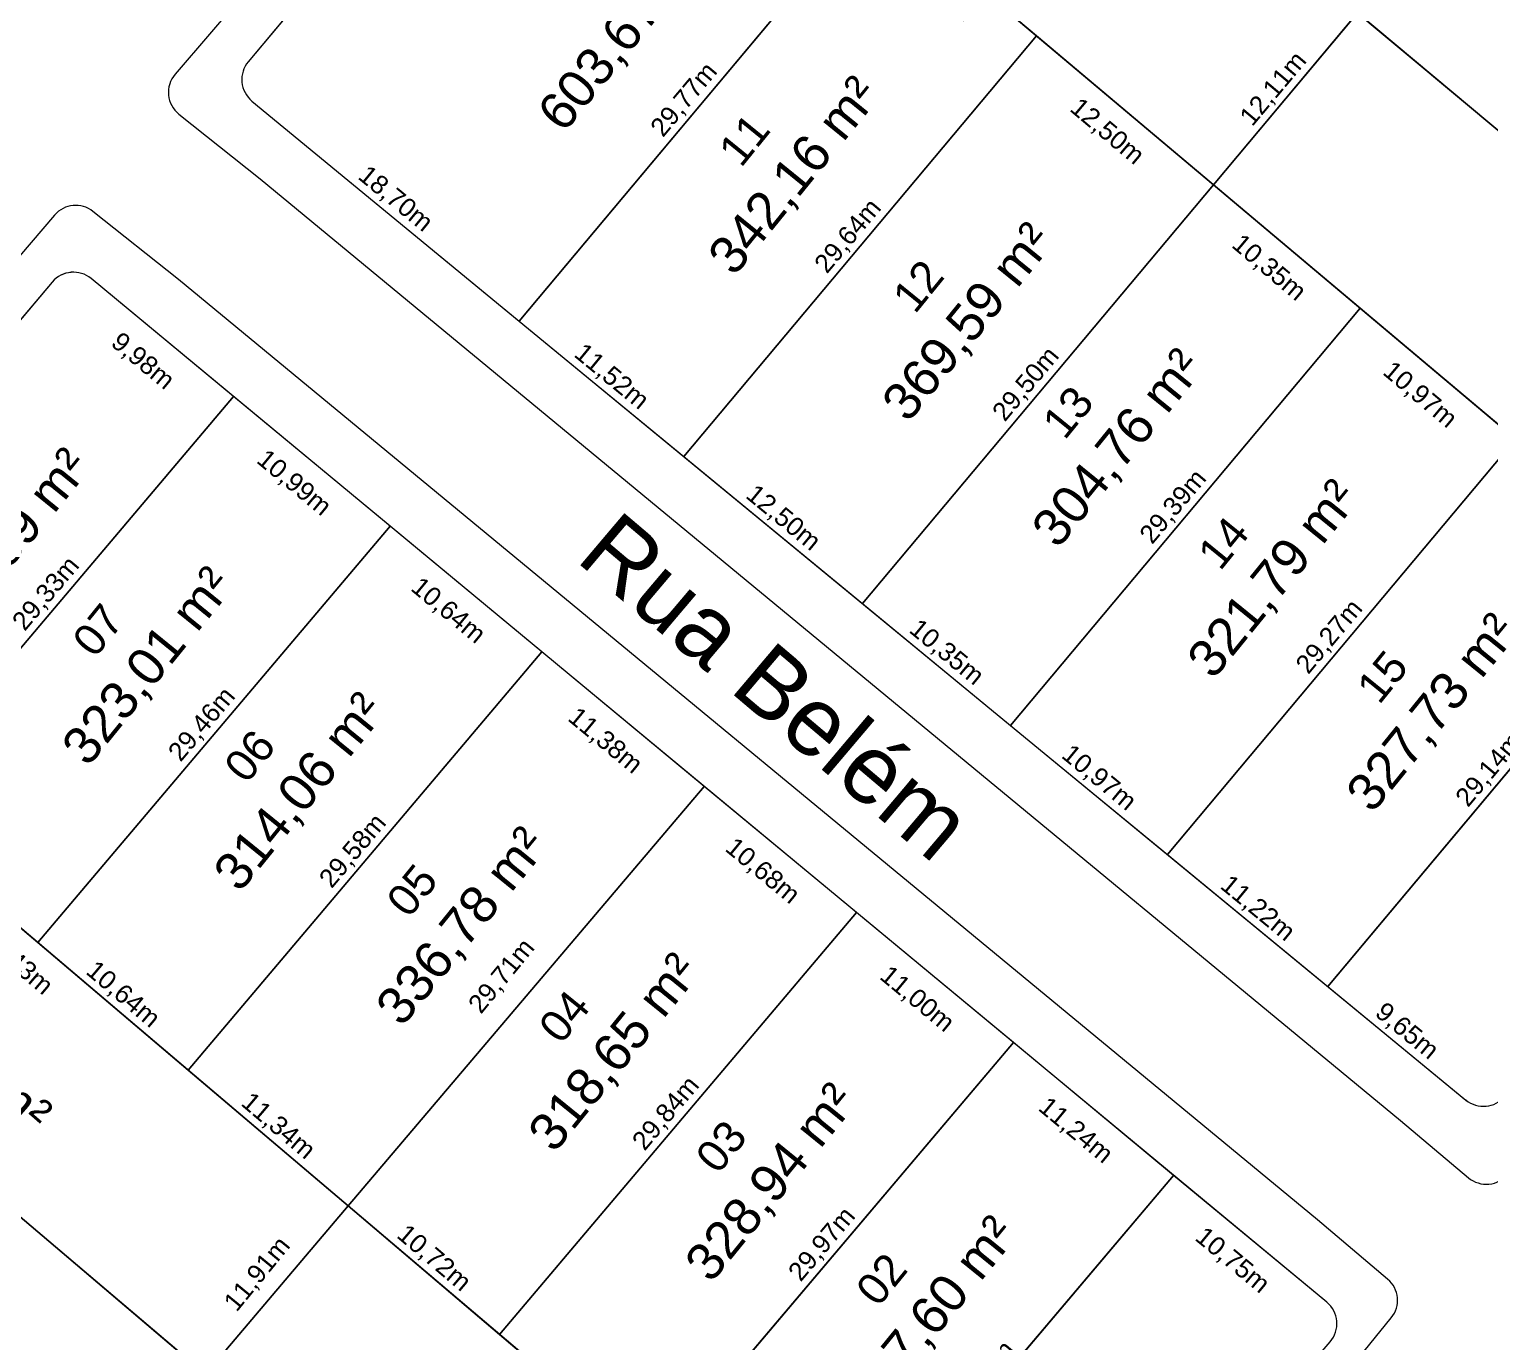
# Model space of a CAD drawing. Header units: metres. Extents: x 3808 to 8215, y 2374 to 6187.
# Drawn here: x 5386 to 5464.9, y 3053.1 to 3124 of the extents above; entities that cross this region are included whole.
import ezdxf

# ---------------------------------------------------------------- set-up
doc = ezdxf.new("R2010")
doc.units = ezdxf.units.M
for name, color, linetype in [('Areas Lotes', 1, 'Continuous'), ('Calçada', 8, 'Continuous'), ('COTAS', 7, 'Continuous'), ('Lote', 7, 'Continuous'), ('Nome das Ruas', 7, 'Continuous'), ('Nº Lote', 7, 'Continuous'), ('quadras', 7, 'Continuous')]:
    doc.layers.add(name, color=color, linetype=linetype)
doc.styles.add('Arial', font='arial.ttf')
doc.dimstyles.new('Copy(2) of ISO-25', dxfattribs={"dimtxt": 1, "dimasz": 2.5, "dimexe": 1.25, "dimexo": 0.625, "dimgap": 0.2, "dimtad": 1, "dimtoh": 1, "dimlfac": 1, "dimzin": 1, "dimtxsty": 'Arial', "dimblk": 'NONE', "dimcen": 0, "dimse1": 1, "dimse2": 1, "dimsd1": 1, "dimsd2": 1, "dimclrt": 256, "dimaunit": 1, "dimadec": 3, "dimazin": 0, "dimtfac": 1, "dimtmove": 0, "dimatfit": 3, "dimldrblk": 'NONE', "dimfxl": 1, "dimtolj": 1, "dimtzin": 0, "dimarcsym": 0})

# ---------------------------------------------------------------- blocks, each defined once
blk = doc.blocks.new('*D1569')
at = {"layer": 'Defpoints', "color": 0, "linetype": 'Continuous', "transparency": 16777216}
for p in [(5398.056, 3120.103), (5412.495, 3108.224), (5412.495, 3108.224)]:
    blk.add_point(p, dxfattribs=at)
at = {"layer": 'COTAS', "linetype": 'Continuous', "lineweight": 5, "transparency": 16777216, "insert": (5405.784, 3114.782), "char_height": 1, "attachment_point": 5, "rotation": 320.55838, "style": 'Arial'}
blk.add_mtext('\\A1;18,70m', dxfattribs=at)
blk = doc.blocks.new('_None')
blk = doc.blocks.new('*D1570')
at = {"layer": 'Defpoints', "color": 0, "linetype": 'Continuous', "transparency": 16777216}
for p in [(5412.495, 3108.224), (5421.391, 3100.906), (5421.391, 3100.906)]:
    blk.add_point(p, dxfattribs=at)
at = {"layer": 'COTAS', "linetype": 'Continuous', "lineweight": 5, "transparency": 16777216, "insert": (5417.452, 3105.184), "char_height": 1, "attachment_point": 5, "rotation": 320.55838, "style": 'Arial'}
blk.add_mtext('\\A1;11,52m', dxfattribs=at)
blk = doc.blocks.new('*D1571')
at = {"layer": 'Defpoints', "color": 0, "linetype": 'Continuous', "transparency": 16777216}
for p in [(5421.391, 3100.906), (5431.044, 3092.966), (5431.044, 3092.966)]:
    blk.add_point(p, dxfattribs=at)
at = {"layer": 'COTAS', "linetype": 'Continuous', "lineweight": 5, "transparency": 16777216, "insert": (5426.726, 3097.555), "char_height": 1, "attachment_point": 5, "rotation": 320.55838, "style": 'Arial'}
blk.add_mtext('\\A1;12,50m', dxfattribs=at)
blk = doc.blocks.new('*D1572')
at = {"layer": 'Defpoints', "color": 0, "linetype": 'Continuous', "transparency": 16777216}
for p in [(5431.044, 3092.966), (5439.037, 3086.39), (5439.037, 3086.39)]:
    blk.add_point(p, dxfattribs=at)
at = {"layer": 'COTAS', "linetype": 'Continuous', "lineweight": 5, "transparency": 16777216, "insert": (5435.549, 3090.297), "char_height": 1, "attachment_point": 5, "rotation": 320.55838, "style": 'Arial'}
blk.add_mtext('\\A1;10,35m', dxfattribs=at)
blk = doc.blocks.new('*D1573')
at = {"layer": 'Defpoints', "color": 0, "linetype": 'Continuous', "transparency": 16777216}
for p in [(5439.037, 3086.39), (5447.511, 3079.419), (5447.511, 3079.419)]:
    blk.add_point(p, dxfattribs=at)
at = {"layer": 'COTAS', "linetype": 'Continuous', "lineweight": 5, "transparency": 16777216, "insert": (5443.783, 3083.523), "char_height": 1, "attachment_point": 5, "rotation": 320.55838, "style": 'Arial'}
blk.add_mtext('\\A1;10,97m', dxfattribs=at)
blk = doc.blocks.new('*D1574')
at = {"layer": 'Defpoints', "color": 0, "linetype": 'Continuous', "transparency": 16777216}
for p in [(5447.511, 3079.419), (5456.178, 3072.29), (5456.178, 3072.29)]:
    blk.add_point(p, dxfattribs=at)
at = {"layer": 'COTAS', "linetype": 'Continuous', "lineweight": 5, "transparency": 16777216, "insert": (5452.354, 3076.473), "char_height": 1, "attachment_point": 5, "rotation": 320.55838, "style": 'Arial'}
blk.add_mtext('\\A1;11,22m', dxfattribs=at)
blk = doc.blocks.new('*D1575')
at = {"layer": 'Defpoints', "color": 0, "linetype": 'Continuous', "transparency": 16777216}
for p in [(5456.178, 3072.29), (5463.629, 3066.16), (5463.629, 3066.16)]:
    blk.add_point(p, dxfattribs=at)
at = {"layer": 'COTAS', "linetype": 'Continuous', "lineweight": 5, "transparency": 16777216, "insert": (5460.412, 3069.844), "char_height": 1, "attachment_point": 5, "rotation": 320.55838, "style": 'Arial'}
blk.add_mtext('\\A1;9,65m', dxfattribs=at)
blk = doc.blocks.new('*D1583')
at = {"layer": 'Defpoints', "color": 0, "linetype": 'Continuous', "transparency": 16777216}
for p in [(5416.135, 3144.065), (5417.985, 3142.516), (5397.858, 3122.224)]:
    blk.add_point(p, dxfattribs=at)
at = {"layer": 'COTAS', "linetype": 'Continuous', "lineweight": 5, "transparency": 16777216, "insert": (5408.233, 3132.11), "char_height": 1, "attachment_point": 5, "rotation": 50.07783, "style": 'Arial'}
blk.add_mtext('\\A1;28,48m', dxfattribs=at)
blk = doc.blocks.new('*D1594')
at = {"layer": 'Defpoints', "color": 0, "linetype": 'Continuous', "transparency": 16777216}
for p in [(5431.616, 3131.04), (5431.616, 3131.04), (5412.495, 3108.224)]:
    blk.add_point(p, dxfattribs=at)
at = {"layer": 'COTAS', "linetype": 'Continuous', "lineweight": 5, "transparency": 16777216, "insert": (5421.442, 3120.147), "char_height": 1, "attachment_point": 5, "rotation": 50.03516, "style": 'Arial'}
blk.add_mtext('\\A1;29,77m', dxfattribs=at)
blk = doc.blocks.new('*D1595')
at = {"layer": 'Defpoints', "color": 0, "linetype": 'Continuous', "transparency": 16777216}
for p in [(5440.43, 3123.624), (5440.43, 3123.624), (5421.391, 3100.906)]:
    blk.add_point(p, dxfattribs=at)
at = {"layer": 'COTAS', "linetype": 'Continuous', "lineweight": 5, "transparency": 16777216, "insert": (5430.297, 3112.78), "char_height": 1, "attachment_point": 5, "rotation": 50.03516, "style": 'Arial'}
blk.add_mtext('\\A1;29,64m', dxfattribs=at)
blk = doc.blocks.new('*D1596')
at = {"layer": 'Defpoints', "color": 0, "linetype": 'Continuous', "transparency": 16777216}
for p in [(5449.994, 3115.578), (5449.994, 3115.578), (5431.044, 3092.966)]:
    blk.add_point(p, dxfattribs=at)
at = {"layer": 'COTAS', "linetype": 'Continuous', "lineweight": 5, "transparency": 16777216, "insert": (5439.905, 3104.786), "char_height": 1, "attachment_point": 5, "rotation": 50.03521, "style": 'Arial'}
blk.add_mtext('\\A1;29,50m', dxfattribs=at)
blk = doc.blocks.new('*D1597')
at = {"layer": 'Defpoints', "color": 0, "linetype": 'Continuous', "transparency": 16777216}
for p in [(5457.772, 3124.859), (5457.772, 3124.859), (5449.994, 3115.578)]:
    blk.add_point(p, dxfattribs=at)
at = {"layer": 'COTAS', "linetype": 'Continuous', "lineweight": 5, "transparency": 16777216, "insert": (5453.269, 3120.733), "char_height": 1, "attachment_point": 5, "rotation": 50.03521, "style": 'Arial'}
blk.add_mtext('\\A1;12,11m', dxfattribs=at)
blk = doc.blocks.new('*D1602')
at = {"layer": 'Defpoints', "color": 0, "linetype": 'Continuous', "transparency": 16777216}
for p in [(5457.914, 3108.914), (5457.914, 3108.914), (5439.037, 3086.39)]:
    blk.add_point(p, dxfattribs=at)
at = {"layer": 'COTAS', "linetype": 'Continuous', "lineweight": 5, "transparency": 16777216, "insert": (5447.862, 3098.167), "char_height": 1, "attachment_point": 5, "rotation": 50.03516, "style": 'Arial'}
blk.add_mtext('\\A1;29,39m', dxfattribs=at)
blk = doc.blocks.new('*D1603')
at = {"layer": 'Defpoints', "color": 0, "linetype": 'Continuous', "transparency": 16777216}
for p in [(5466.31, 3101.85), (5466.31, 3101.85), (5447.511, 3079.419)]:
    blk.add_point(p, dxfattribs=at)
at = {"layer": 'COTAS', "linetype": 'Continuous', "lineweight": 5, "transparency": 16777216, "insert": (5456.297, 3091.149), "char_height": 1, "attachment_point": 5, "rotation": 50.03516, "style": 'Arial'}
blk.add_mtext('\\A1;29,27m', dxfattribs=at)
blk = doc.blocks.new('*D1604')
at = {"layer": 'Defpoints', "color": 0, "linetype": 'Continuous', "transparency": 16777216}
for p in [(5474.897, 3094.626), (5474.897, 3094.626), (5456.178, 3072.29)]:
    blk.add_point(p, dxfattribs=at)
at = {"layer": 'COTAS', "linetype": 'Continuous', "lineweight": 5, "transparency": 16777216, "insert": (5464.924, 3083.972), "char_height": 1, "attachment_point": 5, "rotation": 50.03516, "style": 'Arial'}
blk.add_mtext('\\A1;29,14m', dxfattribs=at)
blk = doc.blocks.new('*D1606')
at = {"layer": 'Defpoints', "color": 0, "linetype": 'Continuous', "transparency": 16777216}
for p in [(5431.616, 3131.04), (5440.43, 3123.624), (5438.922, 3121.831)]:
    blk.add_point(p, dxfattribs=at)
at = {"layer": 'COTAS', "linetype": 'Continuous', "lineweight": 5, "transparency": 16777216, "insert": (5435.03, 3126.152), "char_height": 1, "attachment_point": 5, "rotation": 319.92475, "style": 'Arial'}
blk.add_mtext('\\A1;11,52m', dxfattribs=at)
blk = doc.blocks.new('*D1607')
at = {"layer": 'Defpoints', "color": 0, "linetype": 'Continuous', "transparency": 16777216}
for p in [(5440.43, 3123.624), (5449.994, 3115.578), (5448.486, 3113.785)]:
    blk.add_point(p, dxfattribs=at)
at = {"layer": 'COTAS', "linetype": 'Continuous', "lineweight": 5, "transparency": 16777216, "insert": (5444.219, 3118.421), "char_height": 1, "attachment_point": 5, "rotation": 319.92475, "style": 'Arial'}
blk.add_mtext('\\A1;12,50m', dxfattribs=at)
blk = doc.blocks.new('*D1608')
at = {"layer": 'Defpoints', "color": 0, "linetype": 'Continuous', "transparency": 16777216}
for p in [(5449.994, 3115.578), (5457.914, 3108.914), (5456.405, 3107.122)]:
    blk.add_point(p, dxfattribs=at)
at = {"layer": 'COTAS', "linetype": 'Continuous', "lineweight": 5, "transparency": 16777216, "insert": (5452.961, 3111.066), "char_height": 1, "attachment_point": 5, "rotation": 319.92475, "style": 'Arial'}
blk.add_mtext('\\A1;10,35m', dxfattribs=at)
blk = doc.blocks.new('*D1609')
at = {"layer": 'Defpoints', "color": 0, "linetype": 'Continuous', "transparency": 16777216}
for p in [(5457.914, 3108.914), (5466.31, 3101.85), (5464.802, 3100.058)]:
    blk.add_point(p, dxfattribs=at)
at = {"layer": 'COTAS', "linetype": 'Continuous', "lineweight": 5, "transparency": 16777216, "insert": (5461.119, 3104.203), "char_height": 1, "attachment_point": 5, "rotation": 319.92475, "style": 'Arial'}
blk.add_mtext('\\A1;10,97m', dxfattribs=at)
blk = doc.blocks.new('*D1612')
at = {"layer": 'Defpoints', "color": 0, "linetype": 'Continuous', "transparency": 16777216}
for p in [(5416.135, 3144.065), (5449.994, 3115.578), (5449.994, 3115.578)]:
    blk.add_point(p, dxfattribs=at)
at = {"layer": 'COTAS', "linetype": 'Continuous', "lineweight": 5, "transparency": 16777216, "insert": (5433.58, 3130.434), "char_height": 1, "attachment_point": 5, "rotation": 319.92475, "style": 'Arial'}
blk.add_mtext('\\A1;44,25m', dxfattribs=at)
blk = doc.blocks.new('*D1613')
at = {"layer": 'Defpoints', "color": 0, "linetype": 'Continuous', "transparency": 16777216}
for p in [(5449.994, 3115.578), (5483.511, 3087.378), (5483.511, 3087.378)]:
    blk.add_point(p, dxfattribs=at)
at = {"layer": 'COTAS', "linetype": 'Continuous', "lineweight": 5, "transparency": 16777216, "insert": (5467.268, 3102.091), "char_height": 1, "attachment_point": 5, "rotation": 319.92475, "style": 'Arial'}
blk.add_mtext('\\A1;43,80m', dxfattribs=at)
blk = doc.blocks.new('*D1615')
at = {"layer": 'Defpoints', "color": 0, "linetype": 'Continuous', "transparency": 16777216}
for p in [(5457.772, 3124.859), (5491.425, 3096.736), (5491.425, 3096.736)]:
    blk.add_point(p, dxfattribs=at)
at = {"layer": 'COTAS', "linetype": 'Continuous', "lineweight": 5, "transparency": 16777216, "insert": (5475.112, 3111.412), "char_height": 1, "attachment_point": 5, "rotation": 320.11617, "style": 'Arial'}
blk.add_mtext('\\A1;43,86m', dxfattribs=at)
blk = doc.blocks.new('*D2081')
at = {"layer": 'Defpoints', "color": 0, "linetype": 'Continuous', "transparency": 16777216}
for p in [(5387.276, 3110.327), (5389.317, 3108.599), (5369.372, 3089.177)]:
    blk.add_point(p, dxfattribs=at)
at = {"layer": 'COTAS', "linetype": 'Continuous', "lineweight": 5, "transparency": 16777216, "insert": (5379.754, 3098.542), "char_height": 1, "attachment_point": 5, "rotation": 49.75135, "style": 'Arial'}
blk.add_mtext('\\A1;27,71m', dxfattribs=at)
blk = doc.blocks.new('*D2082')
at = {"layer": 'Defpoints', "color": 0, "linetype": 'Continuous', "transparency": 16777216}
for p in [(5389.377, 3110.513), (5397.062, 3104.149), (5395.463, 3102.219)]:
    blk.add_point(p, dxfattribs=at)
at = {"layer": 'COTAS', "linetype": 'Continuous', "lineweight": 5, "transparency": 16777216, "insert": (5392.132, 3106.018), "char_height": 1, "attachment_point": 5, "rotation": 320.36796, "style": 'Arial'}
blk.add_mtext('\\A1;9,98m', dxfattribs=at)
blk = doc.blocks.new('*D2083')
at = {"layer": 'Defpoints', "color": 0, "linetype": 'Continuous', "transparency": 16777216}
for p in [(5397.062, 3104.149), (5405.526, 3097.139), (5404.023, 3095.324)]:
    blk.add_point(p, dxfattribs=at)
at = {"layer": 'COTAS', "linetype": 'Continuous', "lineweight": 5, "transparency": 16777216, "insert": (5400.302, 3099.446), "char_height": 1, "attachment_point": 5, "rotation": 320.36796, "style": 'Arial'}
blk.add_mtext('\\A1;10,99m', dxfattribs=at)
blk = doc.blocks.new('*D2084')
at = {"layer": 'Defpoints', "color": 0, "linetype": 'Continuous', "transparency": 16777216}
for p in [(5405.526, 3097.139), (5413.72, 3090.352), (5412.218, 3088.538)]:
    blk.add_point(p, dxfattribs=at)
at = {"layer": 'COTAS', "linetype": 'Continuous', "lineweight": 5, "transparency": 16777216, "insert": (5408.631, 3092.548), "char_height": 1, "attachment_point": 5, "rotation": 320.36796, "style": 'Arial'}
blk.add_mtext('\\A1;10,64m', dxfattribs=at)
blk = doc.blocks.new('*D2085')
at = {"layer": 'Defpoints', "color": 0, "linetype": 'Continuous', "transparency": 16777216}
for p in [(5413.72, 3090.352), (5422.487, 3083.091), (5420.984, 3081.277)]:
    blk.add_point(p, dxfattribs=at)
at = {"layer": 'COTAS', "linetype": 'Continuous', "lineweight": 5, "transparency": 16777216, "insert": (5417.112, 3085.524), "char_height": 1, "attachment_point": 5, "rotation": 320.36796, "style": 'Arial'}
blk.add_mtext('\\A1;11,38m', dxfattribs=at)
blk = doc.blocks.new('*D2086')
at = {"layer": 'Defpoints', "color": 0, "linetype": 'Continuous', "transparency": 16777216}
for p in [(5422.487, 3083.091), (5430.712, 3076.28), (5429.209, 3074.465)]:
    blk.add_point(p, dxfattribs=at)
at = {"layer": 'COTAS', "linetype": 'Continuous', "lineweight": 5, "transparency": 16777216, "insert": (5425.608, 3078.488), "char_height": 1, "attachment_point": 5, "rotation": 320.36796, "style": 'Arial'}
blk.add_mtext('\\A1;10,68m', dxfattribs=at)
blk = doc.blocks.new('*D2087')
at = {"layer": 'Defpoints', "color": 0, "linetype": 'Continuous', "transparency": 16777216}
for p in [(5430.712, 3076.28), (5439.184, 3069.263), (5437.681, 3067.448)]:
    blk.add_point(p, dxfattribs=at)
at = {"layer": 'COTAS', "linetype": 'Continuous', "lineweight": 5, "transparency": 16777216, "insert": (5433.956, 3071.574), "char_height": 1, "attachment_point": 5, "rotation": 320.36796, "style": 'Arial'}
blk.add_mtext('\\A1;11,00m', dxfattribs=at)
blk = doc.blocks.new('*D2088')
at = {"layer": 'Defpoints', "color": 0, "linetype": 'Continuous', "transparency": 16777216}
for p in [(5439.184, 3069.263), (5447.841, 3062.092), (5446.339, 3060.278)]:
    blk.add_point(p, dxfattribs=at)
at = {"layer": 'COTAS', "linetype": 'Continuous', "lineweight": 5, "transparency": 16777216, "insert": (5442.521, 3064.48), "char_height": 1, "attachment_point": 5, "rotation": 320.36796, "style": 'Arial'}
blk.add_mtext('\\A1;11,24m', dxfattribs=at)
blk = doc.blocks.new('*D2089')
at = {"layer": 'Defpoints', "color": 0, "linetype": 'Continuous', "transparency": 16777216}
for p in [(5447.841, 3062.092), (5456.118, 3055.237), (5454.616, 3053.423)]:
    blk.add_point(p, dxfattribs=at)
at = {"layer": 'COTAS', "linetype": 'Continuous', "lineweight": 5, "transparency": 16777216, "insert": (5450.988, 3057.467), "char_height": 1, "attachment_point": 5, "rotation": 320.36796, "style": 'Arial'}
blk.add_mtext('\\A1;10,75m', dxfattribs=at)
blk = doc.blocks.new('*D2098')
at = {"layer": 'Defpoints', "color": 0, "linetype": 'Continuous', "transparency": 16777216}
for p in [(5402.786, 3060.825), (5403.253, 3060.442), (5395.542, 3051.361)]:
    blk.add_point(p, dxfattribs=at)
at = {"layer": 'COTAS', "linetype": 'Continuous', "lineweight": 5, "transparency": 16777216, "insert": (5398.389, 3056.729), "char_height": 1, "attachment_point": 5, "rotation": 50.63501, "style": 'Arial'}
blk.add_mtext('\\A1;11,91m', dxfattribs=at)
blk = doc.blocks.new('*D2099')
at = {"layer": 'Defpoints', "color": 0, "linetype": 'Continuous', "transparency": 16777216}
for p in [(5421.63, 3083.795), (5422.487, 3083.091), (5403.253, 3060.442)]:
    blk.add_point(p, dxfattribs=at)
at = {"layer": 'COTAS', "linetype": 'Continuous', "lineweight": 5, "transparency": 16777216, "insert": (5411.589, 3072.818), "char_height": 1, "attachment_point": 5, "rotation": 50.63501, "style": 'Arial'}
blk.add_mtext('\\A1;29,71m', dxfattribs=at)
blk = doc.blocks.new('*D2110')
at = {"layer": 'Defpoints', "color": 0, "linetype": 'Continuous', "transparency": 16777216}
for p in [(5353.983, 3070.999), (5387.831, 3042.281), (5387.831, 3042.281)]:
    blk.add_point(p, dxfattribs=at)
at = {"layer": 'COTAS', "linetype": 'Continuous', "lineweight": 5, "transparency": 16777216, "insert": (5371.425, 3057.251), "char_height": 1, "attachment_point": 5, "rotation": 319.68693, "style": 'Arial'}
blk.add_mtext('\\A1;44,39m', dxfattribs=at)
blk = doc.blocks.new('*D2112')
at = {"layer": 'Defpoints', "color": 0, "linetype": 'Continuous', "transparency": 16777216}
for p in [(5361.678, 3080.088), (5395.542, 3051.361), (5395.542, 3051.361)]:
    blk.add_point(p, dxfattribs=at)
at = {"layer": 'COTAS', "linetype": 'Continuous', "lineweight": 5, "transparency": 16777216, "insert": (5379.128, 3066.335), "char_height": 1, "attachment_point": 5, "rotation": 319.6924, "style": 'Arial'}
blk.add_mtext('\\A1;44,41m', dxfattribs=at)
blk = doc.blocks.new('*D2114')
at = {"layer": 'Defpoints', "color": 0, "linetype": 'Continuous', "transparency": 16777216}
for p in [(5369.372, 3089.177), (5403.253, 3060.442), (5401.702, 3058.613)]:
    blk.add_point(p, dxfattribs=at)
at = {"layer": 'COTAS', "linetype": 'Continuous', "lineweight": 5, "transparency": 16777216, "insert": (5385.28, 3073.592), "char_height": 1, "attachment_point": 5, "rotation": 319.69787, "style": 'Arial'}
blk.add_mtext('\\A1;44,43m', dxfattribs=at)
blk = doc.blocks.new('*D2115')
at = {"layer": 'Defpoints', "color": 0, "linetype": 'Continuous', "transparency": 16777216}
for p in [(5403.253, 3060.442), (5437.595, 3031.315), (5436.08, 3029.528)]:
    blk.add_point(p, dxfattribs=at)
at = {"layer": 'COTAS', "linetype": 'Continuous', "lineweight": 5, "transparency": 16777216, "insert": (5419.427, 3044.702), "char_height": 1, "attachment_point": 5, "rotation": 319.69787, "style": 'Arial'}
blk.add_mtext('\\A1;45,03m', dxfattribs=at)
blk = doc.blocks.new('*D2117')
at = {"layer": 'Defpoints', "color": 0, "linetype": 'Continuous', "transparency": 16777216}
for p in [(5378.112, 3081.764), (5386.494, 3074.656), (5386.494, 3074.656)]:
    blk.add_point(p, dxfattribs=at)
at = {"layer": 'COTAS', "linetype": 'Continuous', "lineweight": 5, "transparency": 16777216, "insert": (5382.821, 3078.821), "char_height": 1, "attachment_point": 5, "rotation": 319.69787, "style": 'Arial'}
blk.add_mtext('\\A1;10,99m', dxfattribs=at)
blk = doc.blocks.new('*D2118')
at = {"layer": 'Defpoints', "color": 0, "linetype": 'Continuous', "transparency": 16777216}
for p in [(5386.494, 3074.656), (5394.608, 3067.774), (5394.608, 3067.774)]:
    blk.add_point(p, dxfattribs=at)
at = {"layer": 'COTAS', "linetype": 'Continuous', "lineweight": 5, "transparency": 16777216, "insert": (5391.069, 3071.826), "char_height": 1, "attachment_point": 5, "rotation": 319.69787, "style": 'Arial'}
blk.add_mtext('\\A1;10,64m', dxfattribs=at)
blk = doc.blocks.new('*D2119')
at = {"layer": 'Defpoints', "color": 0, "linetype": 'Continuous', "transparency": 16777216}
for p in [(5394.608, 3067.774), (5403.253, 3060.442), (5403.253, 3060.442)]:
    blk.add_point(p, dxfattribs=at)
at = {"layer": 'COTAS', "linetype": 'Continuous', "lineweight": 5, "transparency": 16777216, "insert": (5399.449, 3064.719), "char_height": 1, "attachment_point": 5, "rotation": 319.69787, "style": 'Arial'}
blk.add_mtext('\\A1;11,34m', dxfattribs=at)
blk = doc.blocks.new('*D2120')
at = {"layer": 'Defpoints', "color": 0, "linetype": 'Continuous', "transparency": 16777216}
for p in [(5403.253, 3060.442), (5411.432, 3053.505), (5411.432, 3053.505)]:
    blk.add_point(p, dxfattribs=at)
at = {"layer": 'COTAS', "linetype": 'Continuous', "lineweight": 5, "transparency": 16777216, "insert": (5407.861, 3057.584), "char_height": 1, "attachment_point": 5, "rotation": 319.69787, "style": 'Arial'}
blk.add_mtext('\\A1;10,72m', dxfattribs=at)
blk = doc.blocks.new('*D2121')
at = {"layer": 'Defpoints', "color": 0, "linetype": 'Continuous', "transparency": 16777216}
for p in [(5411.432, 3053.505), (5419.821, 3046.39), (5419.821, 3046.39)]:
    blk.add_point(p, dxfattribs=at)
at = {"layer": 'COTAS', "linetype": 'Continuous', "lineweight": 5, "transparency": 16777216, "insert": (5416.145, 3050.558), "char_height": 1, "attachment_point": 5, "rotation": 319.69787, "style": 'Arial'}
blk.add_mtext('\\A1;11,00m', dxfattribs=at)
blk = doc.blocks.new('*D2124')
at = {"layer": 'Defpoints', "color": 0, "linetype": 'Continuous', "transparency": 16777216}
for p in [(5397.062, 3104.149), (5397.062, 3104.149), (5378.112, 3081.764)]:
    blk.add_point(p, dxfattribs=at)
at = {"layer": 'COTAS', "linetype": 'Continuous', "lineweight": 5, "transparency": 16777216, "insert": (5386.976, 3093.474), "char_height": 1, "attachment_point": 5, "rotation": 49.75135, "style": 'Arial'}
blk.add_mtext('\\A1;29,33m', dxfattribs=at)
blk = doc.blocks.new('*D2125')
at = {"layer": 'Defpoints', "color": 0, "linetype": 'Continuous', "transparency": 16777216}
for p in [(5405.526, 3097.139), (5405.526, 3097.139), (5386.494, 3074.656)]:
    blk.add_point(p, dxfattribs=at)
at = {"layer": 'COTAS', "linetype": 'Continuous', "lineweight": 5, "transparency": 16777216, "insert": (5395.398, 3086.415), "char_height": 1, "attachment_point": 5, "rotation": 49.75135, "style": 'Arial'}
blk.add_mtext('\\A1;29,46m', dxfattribs=at)
blk = doc.blocks.new('*D2126')
at = {"layer": 'Defpoints', "color": 0, "linetype": 'Continuous', "transparency": 16777216}
for p in [(5413.72, 3090.352), (5413.72, 3090.352), (5394.608, 3067.774)]:
    blk.add_point(p, dxfattribs=at)
at = {"layer": 'COTAS', "linetype": 'Continuous', "lineweight": 5, "transparency": 16777216, "insert": (5403.553, 3079.581), "char_height": 1, "attachment_point": 5, "rotation": 49.75135, "style": 'Arial'}
blk.add_mtext('\\A1;29,58m', dxfattribs=at)
blk = doc.blocks.new('*D2127')
at = {"layer": 'Defpoints', "color": 0, "linetype": 'Continuous', "transparency": 16777216}
for p in [(5430.712, 3076.28), (5430.712, 3076.28), (5411.432, 3053.505)]:
    blk.add_point(p, dxfattribs=at)
at = {"layer": 'COTAS', "linetype": 'Continuous', "lineweight": 5, "transparency": 16777216, "insert": (5420.461, 3065.41), "char_height": 1, "attachment_point": 5, "rotation": 49.75135, "style": 'Arial'}
blk.add_mtext('\\A1;29,84m', dxfattribs=at)
blk = doc.blocks.new('*D2128')
at = {"layer": 'Defpoints', "color": 0, "linetype": 'Continuous', "transparency": 16777216}
for p in [(5439.184, 3069.263), (5439.184, 3069.263), (5419.821, 3046.39)]:
    blk.add_point(p, dxfattribs=at)
at = {"layer": 'COTAS', "linetype": 'Continuous', "lineweight": 5, "transparency": 16777216, "insert": (5428.891, 3058.344), "char_height": 1, "attachment_point": 5, "rotation": 49.75135, "style": 'Arial'}
blk.add_mtext('\\A1;29,97m', dxfattribs=at)
blk = doc.blocks.new('*D2129')
at = {"layer": 'Defpoints', "color": 0, "linetype": 'Continuous', "transparency": 16777216}
for p in [(5447.841, 3062.092), (5447.841, 3062.092), (5428.394, 3039.119)]:
    blk.add_point(p, dxfattribs=at)
at = {"layer": 'COTAS', "linetype": 'Continuous', "lineweight": 5, "transparency": 16777216, "insert": (5437.506, 3051.123), "char_height": 1, "attachment_point": 5, "rotation": 49.75135, "style": 'Arial'}
blk.add_mtext('\\A1;30,10m', dxfattribs=at)

msp = doc.modelspace()

# ---------------------------------------------------------------- linework, layer by layer
at = {"layer": 'Calçada', "linetype": 'Continuous', "lineweight": 5, "flags": 128}
for points in [[(5463.764, 3061.964, 0.419808), (5465.896, 3062.167), (5471.245, 3068.768), (5539.18, 3148.92), (5544.51, 3155.475, 0.409047), (5544.313, 3157.569), (5475.015, 3215.987, 0.416767), (5472.893, 3215.797), (5467.996, 3209.885), (5399.473, 3128.044), (5393.906, 3121.545, 0.424593), (5394.11, 3119.396), (5398.498, 3115.899), (5460.087, 3065.062), (5463.764, 3061.964)], [(5379.21, 2961.032, 0.415336), (5381.328, 2961.214), (5386.335, 2967.186), (5454.215, 3047.752), (5459.599, 3054.396, 0.408641), (5459.4, 3056.488), (5455.604, 3059.686), (5394.088, 3110.462), (5389.471, 3114.143, 0.403909), (5387.397, 3113.945), (5380.436, 3105.819), (5313.813, 3027.015), (5309.54, 3021.928, 0.411333), (5309.713, 3019.824), (5315.004, 3015.29), (5379.21, 2961.032)]]:
    msp.add_lwpolyline(points, format="xyb", dxfattribs=at)
at = {"layer": 'Lote', "linetype": 'Continuous', "lineweight": 5}
for p, q in [((5423.811, 3153.238), (5491.425, 3096.736)), ((5483.511, 3087.378), (5416.135, 3144.065)), ((5471.295, 3140.995), (5431.044, 3092.966)), ((5431.616, 3131.04), (5412.495, 3108.224)), ((5440.43, 3123.624), (5421.391, 3100.906)), ((5457.914, 3108.914), (5439.037, 3086.39)), ((5397.062, 3104.149), (5378.112, 3081.764)), ((5466.31, 3101.85), (5447.511, 3079.419)), ((5405.526, 3097.139), (5386.494, 3074.656)), ((5474.897, 3094.626), (5456.178, 3072.29)), ((5413.72, 3090.352), (5394.608, 3067.774)), ((5437.595, 3031.315), (5369.372, 3089.177)), ((5389.731, 3044.518), (5422.487, 3083.091)), ((5361.678, 3080.088), (5429.833, 3022.273)), ((5430.712, 3076.28), (5411.432, 3053.505)), ((5439.184, 3069.263), (5419.821, 3046.39)), ((5447.841, 3062.092), (5428.394, 3039.119))]:
    msp.add_line(p, q, dxfattribs=at)
at = {"layer": 'Lote', "linetype": 'Continuous', "lineweight": 5, "flags": 128}
for points in [[(5423.811, 3153.238), (5416.135, 3144.065), (5449.994, 3115.578), (5457.772, 3124.859)], [(5491.425, 3096.736), (5499.174, 3105.899), (5465.471, 3134.046), (5457.772, 3124.859)], [(5440.43, 3123.624), (5431.616, 3131.04), (5412.495, 3108.224), (5421.391, 3100.906)], [(5457.772, 3124.859), (5449.994, 3115.578), (5483.511, 3087.378), (5491.425, 3096.736)], [(5421.391, 3100.906), (5431.044, 3092.966), (5449.994, 3115.578), (5440.43, 3123.624)], [(5457.914, 3108.914), (5449.994, 3115.578), (5431.044, 3092.966), (5439.037, 3086.39)], [(5439.037, 3086.39), (5447.511, 3079.419), (5466.31, 3101.85), (5457.914, 3108.914)], [(5405.526, 3097.139), (5397.062, 3104.149), (5378.112, 3081.764), (5386.494, 3074.656)], [(5447.511, 3079.419), (5456.178, 3072.29), (5474.897, 3094.626), (5466.31, 3101.85)], [(5386.494, 3074.656), (5394.608, 3067.774), (5413.72, 3090.352), (5405.526, 3097.139)], [(5394.608, 3067.774), (5403.253, 3060.442), (5422.487, 3083.091), (5413.72, 3090.352)], [(5395.542, 3051.361), (5403.253, 3060.442), (5369.372, 3089.177), (5361.678, 3080.088)], [(5430.712, 3076.28), (5422.487, 3083.091), (5403.253, 3060.442), (5411.432, 3053.505)], [(5439.184, 3069.263), (5430.712, 3076.28), (5411.432, 3053.505), (5419.821, 3046.39)], [(5447.841, 3062.092), (5439.184, 3069.263), (5419.821, 3046.39), (5428.394, 3039.119)], [(5429.833, 3022.273), (5437.595, 3031.315), (5403.253, 3060.442), (5395.542, 3051.361)]]:
    msp.add_lwpolyline(points, close=True, dxfattribs=at)
for points in [[(5416.135, 3144.065), (5397.858, 3122.224, 0.416672), (5398.056, 3120.103), (5412.495, 3108.224), (5431.616, 3131.04)], [(5397.062, 3104.149), (5389.377, 3110.513, 0.411065), (5387.276, 3110.327), (5369.372, 3089.177), (5378.112, 3081.764)], [(5456.178, 3072.29), (5463.629, 3066.16, 0.410232), (5465.727, 3066.35), (5483.511, 3087.378), (5474.897, 3094.626)], [(5428.394, 3039.119), (5437.595, 3031.315), (5456.3, 3053.105, 0.419393), (5456.118, 3055.237), (5447.841, 3062.092)]]:
    msp.add_lwpolyline(points, format="xyb", close=True, dxfattribs=at)
msp.add_lwpolyline([(5389.731, 3044.518), (5395.542, 3051.361), (5361.678, 3080.088), (5353.983, 3070.999), (5385.668, 3044.115)], dxfattribs=at)
at = {"layer": 'quadras', "linetype": 'Continuous', "lineweight": 5}
for p, q in [((5472.954, 3211.967), (5397.858, 3122.224)), ((5398.056, 3120.103), (5463.629, 3066.16)), ((5387.276, 3110.327), (5312.337, 3021.802)), ((5456.118, 3055.237), (5389.377, 3110.513))]:
    msp.add_line(p, q, dxfattribs=at)
for centre, start, end in [((5399.009, 3121.261), 140.07783, 230.55838), ((5388.42, 3109.358), 50.36796, 139.75135), ((5464.582, 3067.319), 230.55838, 319.77847), ((5455.162, 3054.082), 319.35654, 50.36796)]:
    msp.add_arc(centre, 1.5, start, end, dxfattribs=at)

# ---------------------------------------------------------------- texts
at = {"layer": 'Areas Lotes', "color": 1, "lineweight": 5, "style": 'Arial'}
for s, rotation, p in [('603,67 m²', 50.94257, (5414.9, 3118.319)), ('342,16 m²', 50.94257, (5424.101, 3110.578)), ('369,59 m²', 50.94257, (5433.493, 3102.675)), ('304,76 m²', 50.94257, (5441.584, 3095.868)), ('334,89 m²', 50.94257, (5381.466, 3090.503)), ('321,79 m²', 50.94257, (5449.98, 3088.804)), ('323,01 m²', 50.94257, (5389.196, 3084.093)), ('327,73 m²', 50.94257, (5458.567, 3081.58)), ('314,06 m²', 50.94257, (5397.391, 3077.306)), ('336,78 m²', 50.94257, (5406.158, 3070.045)), ('529,04 m²', 318.90341, (5376.604, 3072.542)), ('318,65 m²', 50.94257, (5414.382, 3063.234)), ('328,94 m²', 50.94257, (5422.854, 3056.217)), ('337,60 m²', 50.94257, (5431.512, 3049.046))]:
    msp.add_text(s, height=2.0071, rotation=rotation, dxfattribs=at).set_placement(p)
at = {"layer": 'Nome das Ruas', "lineweight": 5, "style": 'Arial'}
msp.add_text('Rua Belém', height=3.6842, rotation=319.74403, dxfattribs=at).set_placement((5415.471, 3095.31, 190.804))
at = {"layer": 'Nº Lote', "lineweight": 5, "style": 'Arial'}
for s, p in [('11', (5424.471, 3116.453, 1.156)), ('12', (5433.864, 3108.55, 1.156)), ('13', (5441.954, 3101.743, 1.156)), ('14', (5450.351, 3094.679, 1.156)), ('07', (5389.567, 3089.968, 1.156)), ('15', (5458.938, 3087.454, 1.156)), ('06', (5397.761, 3083.181, 1.156)), ('05', (5406.528, 3075.92, 1.156)), ('04', (5414.752, 3069.108, 1.156)), ('03', (5423.225, 3062.092, 1.156)), ('02', (5431.882, 3054.921, 1.156))]:
    msp.add_text(s, height=1.706, rotation=50.94257, dxfattribs=at).set_placement(p)

# ---------------------------------------------------------------- dimensions: what is measured, and where the dimension line sits
at = {"layer": 'COTAS', "linetype": 'Continuous', "lineweight": 5}
for p1, p2, distance, picture, middle in [((5397.858, 3122.224), (5416.135, 3144.065), -2.413, '*D1583', (5408.233, 3132.11)), ((5416.135, 3144.065), (5449.994, 3115.578), 0, '*D1612', (5433.58, 3130.434)), ((5412.495, 3108.224), (5431.616, 3131.04), 0, '*D1594', (5421.442, 3120.147)), ((5457.772, 3124.859), (5491.425, 3096.736), 0, '*D1615', (5475.112, 3111.412)), ((5421.391, 3100.906), (5440.43, 3123.624), 0, '*D1595', (5430.297, 3112.78)), ((5398.056, 3120.103), (5412.495, 3108.224), 0, '*D1569', (5405.784, 3114.782)), ((5431.044, 3092.966), (5449.994, 3115.578), 0, '*D1596', (5439.905, 3104.786)), ((5449.994, 3115.578), (5483.511, 3087.378), 0, '*D1613', (5467.268, 3102.091)), ((5389.377, 3110.513), (5397.062, 3104.149), -2.506, '*D2082', (5392.132, 3106.018)), ((5439.037, 3086.39), (5457.914, 3108.914), 0, '*D1602', (5447.862, 3098.167)), ((5378.112, 3081.764), (5397.062, 3104.149), 0, '*D2124', (5386.976, 3093.474)), ((5397.062, 3104.149), (5405.526, 3097.139), -2.356, '*D2083', (5400.302, 3099.446)), ((5447.511, 3079.419), (5466.31, 3101.85), 0, '*D1603', (5456.297, 3091.149)), ((5386.494, 3074.656), (5405.526, 3097.139), 0, '*D2125', (5395.398, 3086.415)), ((5456.178, 3072.29), (5474.897, 3094.626), 0, '*D1604', (5464.924, 3083.972)), ((5394.608, 3067.774), (5413.72, 3090.352), 0, '*D2126', (5403.553, 3079.581)), ((5369.372, 3089.177), (5403.253, 3060.442), -2.398, '*D2114', (5385.28, 3073.592)), ((5361.678, 3080.088), (5395.542, 3051.361), 0, '*D2112', (5379.128, 3066.335)), ((5411.432, 3053.505), (5430.712, 3076.28), 0, '*D2127', (5420.461, 3065.41)), ((5353.983, 3070.999), (5387.831, 3042.281), 0, '*D2110', (5371.425, 3057.251)), ((5419.821, 3046.39), (5439.184, 3069.263), 0, '*D2128', (5428.891, 3058.344)), ((5428.394, 3039.119), (5447.841, 3062.092), 0, '*D2129', (5437.506, 3051.123)), ((5403.253, 3060.442), (5437.595, 3031.315), -2.343, '*D2115', (5419.427, 3044.702))]:
    dim = msp.add_aligned_dim(p1=p1, p2=p2, distance=distance, dimstyle='Copy(2) of ISO-25', override={"dimpost": 'm'}, dxfattribs=at)
    dim.commit()
    dim.dimension.update_dxf_attribs({"geometry": picture, "text_midpoint": middle})
for base, p1, p2, angle, picture, middle in [((5438.922, 3121.831), (5431.616, 3131.04), (5440.43, 3123.624), 139.92475, '*D1606', (5435.03, 3126.152)), ((5457.772, 3124.859), (5449.994, 3115.578), (5457.772, 3124.859), 230.03521, '*D1597', (5453.269, 3120.733)), ((5448.486, 3113.785), (5440.43, 3123.624), (5449.994, 3115.578), 139.92475, '*D1607', (5444.219, 3118.421)), ((5456.405, 3107.122), (5449.994, 3115.578), (5457.914, 3108.914), 139.92475, '*D1608', (5452.961, 3111.066)), ((5389.317, 3108.599), (5369.372, 3089.177), (5387.276, 3110.327), 229.75135, '*D2081', (5379.754, 3098.542)), ((5464.802, 3100.058), (5457.914, 3108.914), (5466.31, 3101.85), 139.92475, '*D1609', (5461.119, 3104.203)), ((5421.391, 3100.906), (5412.495, 3108.224), (5421.391, 3100.906), 140.55838, '*D1570', (5417.452, 3105.184)), ((5431.044, 3092.966), (5421.391, 3100.906), (5431.044, 3092.966), 140.55838, '*D1571', (5426.726, 3097.555)), ((5412.218, 3088.538), (5405.526, 3097.139), (5413.72, 3090.352), 140.36796, '*D2084', (5408.631, 3092.548)), ((5439.037, 3086.39), (5431.044, 3092.966), (5439.037, 3086.39), 140.55838, '*D1572', (5435.549, 3090.297)), ((5420.984, 3081.277), (5413.72, 3090.352), (5422.487, 3083.091), 140.36796, '*D2085', (5417.112, 3085.524)), ((5447.511, 3079.419), (5439.037, 3086.39), (5447.511, 3079.419), 140.55838, '*D1573', (5443.783, 3083.523)), ((5421.63, 3083.795), (5403.253, 3060.442), (5422.487, 3083.091), 230.63501, '*D2099', (5411.589, 3072.818)), ((5429.209, 3074.465), (5422.487, 3083.091), (5430.712, 3076.28), 140.36796, '*D2086', (5425.608, 3078.488)), ((5386.494, 3074.656), (5378.112, 3081.764), (5386.494, 3074.656), 139.69787, '*D2117', (5382.821, 3078.821)), ((5456.178, 3072.29), (5447.511, 3079.419), (5456.178, 3072.29), 140.55838, '*D1574', (5452.354, 3076.473)), ((5437.681, 3067.448), (5430.712, 3076.28), (5439.184, 3069.263), 140.36796, '*D2087', (5433.956, 3071.574)), ((5394.608, 3067.774), (5386.494, 3074.656), (5394.608, 3067.774), 139.69787, '*D2118', (5391.069, 3071.826)), ((5463.629, 3066.16), (5456.178, 3072.29), (5463.629, 3066.16), 140.55838, '*D1575', (5460.412, 3069.844)), ((5446.339, 3060.278), (5439.184, 3069.263), (5447.841, 3062.092), 140.36796, '*D2088', (5442.521, 3064.48)), ((5403.253, 3060.442), (5394.608, 3067.774), (5403.253, 3060.442), 139.69787, '*D2119', (5399.449, 3064.719)), ((5454.616, 3053.423), (5447.841, 3062.092), (5456.118, 3055.237), 140.36796, '*D2089', (5450.988, 3057.467)), ((5402.786, 3060.825), (5395.542, 3051.361), (5403.253, 3060.442), 230.63501, '*D2098', (5398.389, 3056.729)), ((5411.432, 3053.505), (5403.253, 3060.442), (5411.432, 3053.505), 139.69787, '*D2120', (5407.861, 3057.584)), ((5419.821, 3046.39), (5411.432, 3053.505), (5419.821, 3046.39), 139.69787, '*D2121', (5416.145, 3050.558))]:
    dim = msp.add_linear_dim(base=base, p1=p1, p2=p2, angle=angle, dimstyle='Copy(2) of ISO-25', override={"dimpost": 'm', "dimtmove": 1}, dxfattribs=at)
    dim.commit()
    dim.dimension.update_dxf_attribs({"geometry": picture, "text_midpoint": middle})

doc.saveas('drawing.dxf')
